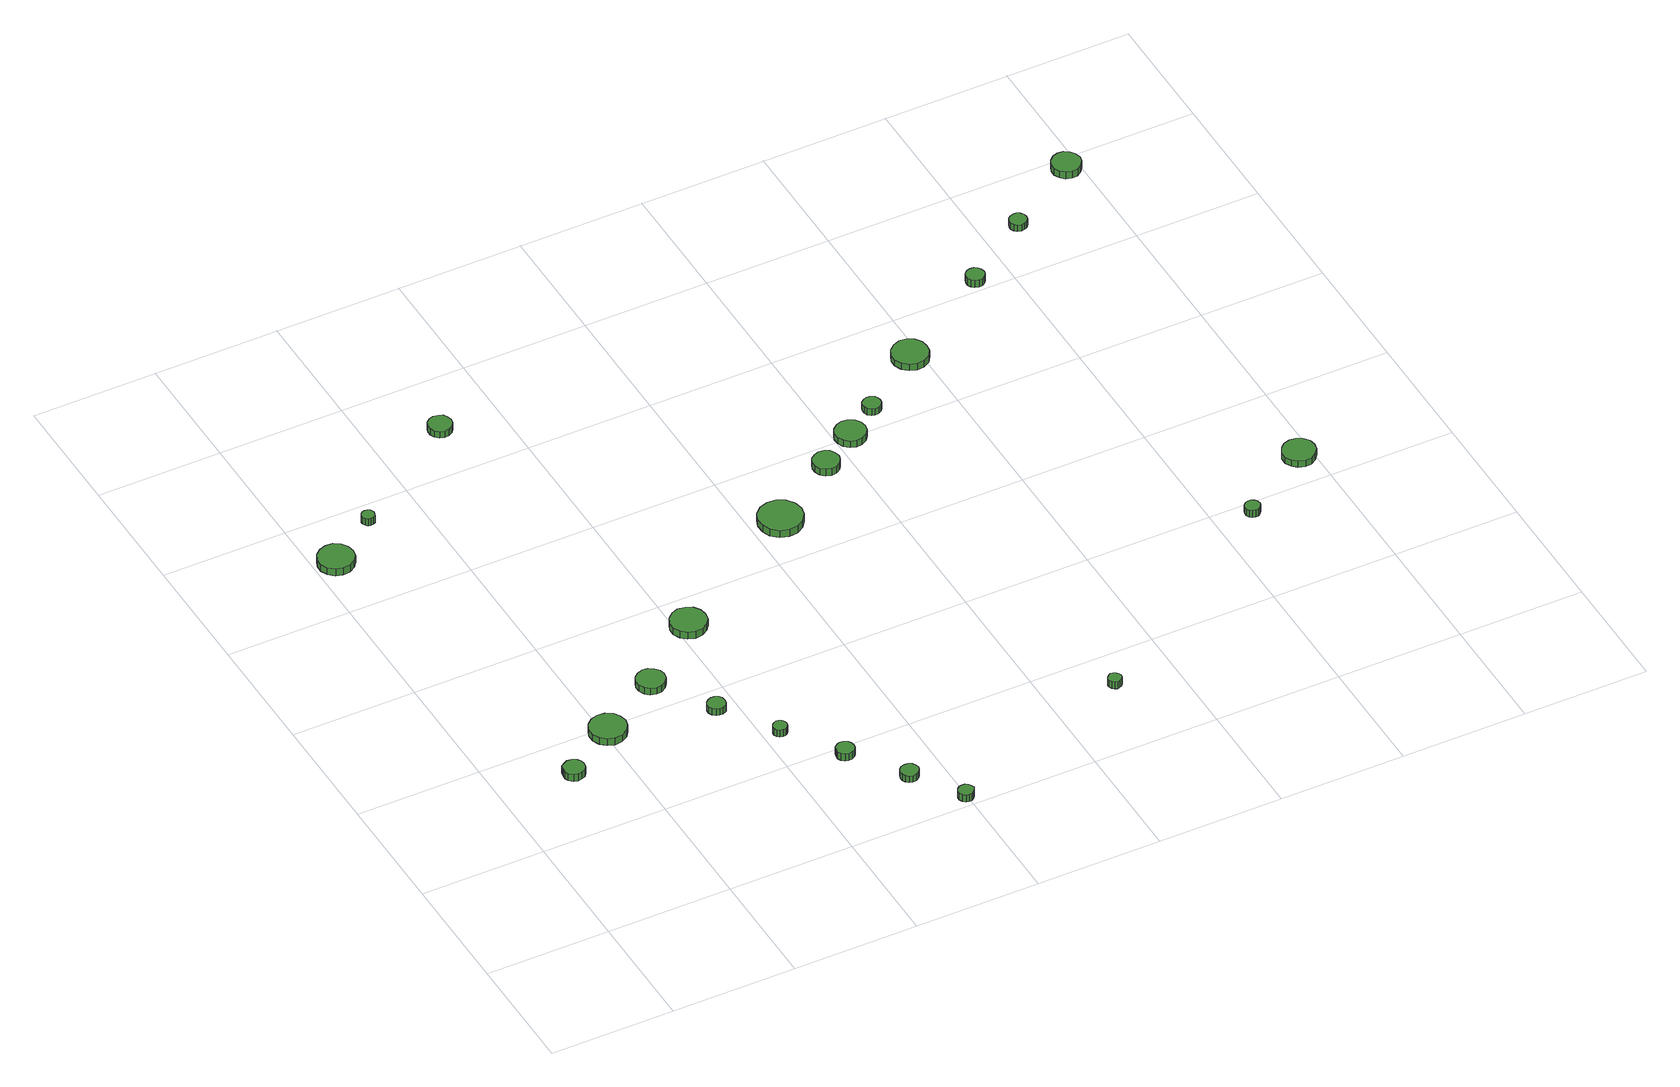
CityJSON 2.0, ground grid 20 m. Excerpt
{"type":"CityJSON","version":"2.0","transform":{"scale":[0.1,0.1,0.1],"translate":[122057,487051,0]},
"CityObjects":{
"tree1":{"type":"SolitaryVegetationObject","attributes":{"function":"something"},"geometry":[{"type":"MultiSurface","lod":"1","boundaries":[[[0,1,2,3,4,5,6,7,8,9,10,11,12,13,14]],[[15,16,17,18,19,20,21,22,23,24,25,26,27,28,29]],[[0,29,28,1]],[[1,28,27,2]],[[2,27,26,3]],[[3,26,25,4]],[[4,25,24,5]],[[5,24,23,6]],[[6,23,22,7]],[[7,22,21,8]],[[8,21,20,9]],[[9,20,19,10]],[[10,19,18,11]],[[11,18,17,12]],[[12,17,16,13]],[[13,16,15,14]],[[14,15,29,0]]]}]},
"tree2":{"type":"SolitaryVegetationObject","attributes":{"function":"something"},"geometry":[{"type":"MultiSurface","lod":"1","boundaries":[[[30,31,32,33,34,35,36,37,38,39,40,41,42,43,44]],[[45,46,47,48,49,50,51,52,53,54,55,56,57,58,59]],[[30,59,58,31]],[[31,58,57,32]],[[32,57,56,33]],[[33,56,55,34]],[[34,55,54,35]],[[35,54,53,36]],[[36,53,52,37]],[[37,52,51,38]],[[38,51,50,39]],[[39,50,49,40]],[[40,49,48,41]],[[41,48,47,42]],[[42,47,46,43]],[[43,46,45,44]],[[44,45,59,30]]]}]},
"tree3":{"type":"SolitaryVegetationObject","attributes":{"function":"something"},"geometry":[{"type":"MultiSurface","lod":"1","boundaries":[[[60,61,62,63,64,65,66,67,68,69,70,71,72,73,74]],[[75,76,77,78,79,80,81,82,83,84,85,86,87,88,89]],[[60,89,88,61]],[[61,88,87,62]],[[62,87,86,63]],[[63,86,85,64]],[[64,85,84,65]],[[65,84,83,66]],[[66,83,82,67]],[[67,82,81,68]],[[68,81,80,69]],[[69,80,79,70]],[[70,79,78,71]],[[71,78,77,72]],[[72,77,76,73]],[[73,76,75,74]],[[74,75,89,60]]]}]},
"tree4":{"type":"SolitaryVegetationObject","attributes":{"function":"something"},"geometry":[{"type":"MultiSurface","lod":"1","boundaries":[[[90,91,92,93,94,95,96,97,98,99,100,101,102,103,104]],[[105,106,107,108,109,110,111,112,113,114,115,116,117,118,119]],[[90,119,118,91]],[[91,118,117,92]],[[92,117,116,93]],[[93,116,115,94]],[[94,115,114,95]],[[95,114,113,96]],[[96,113,112,97]],[[97,112,111,98]],[[98,111,110,99]],[[99,110,109,100]],[[100,109,108,101]],[[101,108,107,102]],[[102,107,106,103]],[[103,106,105,104]],[[104,105,119,90]]]}]},
"tree5":{"type":"SolitaryVegetationObject","attributes":{"function":"something"},"geometry":[{"type":"MultiSurface","lod":"1","boundaries":[[[120,121,122,123,124,125,126,127,128,129,130,131,132,133,134]],[[135,136,137,138,139,140,141,142,143,144,145,146,147,148,149]],[[120,149,148,121]],[[121,148,147,122]],[[122,147,146,123]],[[123,146,145,124]],[[124,145,144,125]],[[125,144,143,126]],[[126,143,142,127]],[[127,142,141,128]],[[128,141,140,129]],[[129,140,139,130]],[[130,139,138,131]],[[131,138,137,132]],[[132,137,136,133]],[[133,136,135,134]],[[134,135,149,120]]]}]},
"tree6":{"type":"SolitaryVegetationObject","attributes":{"function":"something"},"geometry":[{"type":"MultiSurface","lod":"1","boundaries":[[[150,151,152,153,154,155,156,157,158,159,160,161,162,163,164]],[[165,166,167,168,169,170,171,172,173,174,175,176,177,178,179]],[[150,179,178,151]],[[151,178,177,152]],[[152,177,176,153]],[[153,176,175,154]],[[154,175,174,155]],[[155,174,173,156]],[[156,173,172,157]],[[157,172,171,158]],[[158,171,170,159]],[[159,170,169,160]],[[160,169,168,161]],[[161,168,167,162]],[[162,167,166,163]],[[163,166,165,164]],[[164,165,179,150]]]}]},
"tree7":{"type":"SolitaryVegetationObject","attributes":{"function":"something"},"geometry":[{"type":"MultiSurface","lod":"1","boundaries":[[[180,181,182,183,184,185,186,187,188,189,190,191,192,193,194]],[[195,196,197,198,199,200,201,202,203,204,205,206,207,208,209]],[[180,209,208,181]],[[181,208,207,182]],[[182,207,206,183]],[[183,206,205,184]],[[184,205,204,185]],[[185,204,203,186]],[[186,203,202,187]],[[187,202,201,188]],[[188,201,200,189]],[[189,200,199,190]],[[190,199,198,191]],[[191,198,197,192]],[[192,197,196,193]],[[193,196,195,194]],[[194,195,209,180]]]}]},
"tree8":{"type":"SolitaryVegetationObject","attributes":{"function":"something"},"geometry":[{"type":"MultiSurface","lod":"1","boundaries":[[[210,211,212,213,214,215,216,217,218,219,220,221,222,223,224]],[[225,226,227,228,229,230,231,232,233,234,235,236,237,238,239]],[[210,239,238,211]],[[211,238,237,212]],[[212,237,236,213]],[[213,236,235,214]],[[214,235,234,215]],[[215,234,233,216]],[[216,233,232,217]],[[217,232,231,218]],[[218,231,230,219]],[[219,230,229,220]],[[220,229,228,221]],[[221,228,227,222]],[[222,227,226,223]],[[223,226,225,224]],[[224,225,239,210]]]}]},
"tree9":{"type":"SolitaryVegetationObject","attributes":{"function":"something"},"geometry":[{"type":"MultiSurface","lod":"1","boundaries":[[[240,241,242,243,244,245,246,247,248,249,250,251,252,253,254]],[[255,256,257,258,259,260,261,262,263,264,265,266,267,268,269]],[[240,269,268,241]],[[241,268,267,242]],[[242,267,266,243]],[[243,266,265,244]],[[244,265,264,245]],[[245,264,263,246]],[[246,263,262,247]],[[247,262,261,248]],[[248,261,260,249]],[[249,260,259,250]],[[250,259,258,251]],[[251,258,257,252]],[[252,257,256,253]],[[253,256,255,254]],[[254,255,269,240]]]}]},
"tree10":{"type":"SolitaryVegetationObject","attributes":{"function":"something"},"geometry":[{"type":"MultiSurface","lod":"1","boundaries":[[[270,271,272,273,274,275,276,277,278,279,280,281,282,283,284]],[[285,286,287,288,289,290,291,292,293,294,295,296,297,298,299]],[[270,299,298,271]],[[271,298,297,272]],[[272,297,296,273]],[[273,296,295,274]],[[274,295,294,275]],[[275,294,293,276]],[[276,293,292,277]],[[277,292,291,278]],[[278,291,290,279]],[[279,290,289,280]],[[280,289,288,281]],[[281,288,287,282]],[[282,287,286,283]],[[283,286,285,284]],[[284,285,299,270]]]}]},
"tree11":{"type":"SolitaryVegetationObject","attributes":{"function":"something"},"geometry":[{"type":"MultiSurface","lod":"1","boundaries":[[[300,301,302,303,304,305,306,307,308,309,310,311,312,313,314]],[[315,316,317,318,319,320,321,322,323,324,325,326,327,328,329]],[[300,329,328,301]],[[301,328,327,302]],[[302,327,326,303]],[[303,326,325,304]],[[304,325,324,305]],[[305,324,323,306]],[[306,323,322,307]],[[307,322,321,308]],[[308,321,320,309]],[[309,320,319,310]],[[310,319,318,311]],[[311,318,317,312]],[[312,317,316,313]],[[313,316,315,314]],[[314,315,329,300]]]}]},
"tree12":{"type":"SolitaryVegetationObject","attributes":{"function":"something"},"geometry":[{"type":"MultiSurface","lod":"1","boundaries":[[[330,331,332,333,334,335,336,337,338,339,340,341,342,343,344]],[[345,346,347,348,349,350,351,352,353,354,355,356,357,358,359]],[[330,359,358,331]],[[331,358,357,332]],[[332,357,356,333]],[[333,356,355,334]],[[334,355,354,335]],[[335,354,353,336]],[[336,353,352,337]],[[337,352,351,338]],[[338,351,350,339]],[[339,350,349,340]],[[340,349,348,341]],[[341,348,347,342]],[[342,347,346,343]],[[343,346,345,344]],[[344,345,359,330]]]}]},
"tree13":{"type":"SolitaryVegetationObject","attributes":{"function":"something"},"geometry":[{"type":"MultiSurface","lod":"1","boundaries":[[[360,361,362,363,364,365,366,367,368,369,370,371,372,373,374]],[[375,376,377,378,379,380,381,382,383,384,385,386,387,388,389]],[[360,389,388,361]],[[361,388,387,362]],[[362,387,386,363]],[[363,386,385,364]],[[364,385,384,365]],[[365,384,383,366]],[[366,383,382,367]],[[367,382,381,368]],[[368,381,380,369]],[[369,380,379,370]],[[370,379,378,371]],[[371,378,377,372]],[[372,377,376,373]],[[373,376,375,374]],[[374,375,389,360]]]}]},
"tree14":{"type":"SolitaryVegetationObject","attributes":{"function":"something"},"geometry":[{"type":"MultiSurface","lod":"1","boundaries":[[[390,391,392,393,394,395,396,397,398,399,400,401,402,403,404]],[[405,406,407,408,409,410,411,412,413,414,415,416,417,418,419]],[[390,419,418,391]],[[391,418,417,392]],[[392,417,416,393]],[[393,416,415,394]],[[394,415,414,395]],[[395,414,413,396]],[[396,413,412,397]],[[397,412,411,398]],[[398,411,410,399]],[[399,410,409,400]],[[400,409,408,401]],[[401,408,407,402]],[[402,407,406,403]],[[403,406,405,404]],[[404,405,419,390]]]}]},
"tree15":{"type":"SolitaryVegetationObject","attributes":{"function":"something"},"geometry":[{"type":"MultiSurface","lod":"1","boundaries":[[[420,421,422,423,424,425,426,427,428,429,430,431,432,433,434]],[[435,436,437,438,439,440,441,442,443,444,445,446,447,448,449]],[[420,449,448,421]],[[421,448,447,422]],[[422,447,446,423]],[[423,446,445,424]],[[424,445,444,425]],[[425,444,443,426]],[[426,443,442,427]],[[427,442,441,428]],[[428,441,440,429]],[[429,440,439,430]],[[430,439,438,431]],[[431,438,437,432]],[[432,437,436,433]],[[433,436,435,434]],[[434,435,449,420]]]}]},
"tree16":{"type":"SolitaryVegetationObject","attributes":{"function":"something"},"geometry":[{"type":"MultiSurface","lod":"1","boundaries":[[[450,451,452,453,454,455,456,457,458,459,460,461,462,463,464]],[[465,466,467,468,469,470,471,472,473,474,475,476,477,478,479]],[[450,479,478,451]],[[451,478,477,452]],[[452,477,476,453]],[[453,476,475,454]],[[454,475,474,455]],[[455,474,473,456]],[[456,473,472,457]],[[457,472,471,458]],[[458,471,470,459]],[[459,470,469,460]],[[460,469,468,461]],[[461,468,467,462]],[[462,467,466,463]],[[463,466,465,464]],[[464,465,479,450]]]}]},
"tree17":{"type":"SolitaryVegetationObject","attributes":{"function":"something"},"geometry":[{"type":"MultiSurface","lod":"1","boundaries":[[[480,481,482,483,484,485,486,487,488,489,490,491,492,493,494]],[[495,496,497,498,499,500,501,502,503,504,505,506,507,508,509]],[[480,509,508,481]],[[481,508,507,482]],[[482,507,506,483]],[[483,506,505,484]],[[484,505,504,485]],[[485,504,503,486]],[[486,503,502,487]],[[487,502,501,488]],[[488,501,500,489]],[[489,500,499,490]],[[490,499,498,491]],[[491,498,497,492]],[[492,497,496,493]],[[493,496,495,494]],[[494,495,509,480]]]}]},
"tree18":{"type":"SolitaryVegetationObject","attributes":{"function":"something"},"geometry":[{"type":"MultiSurface","lod":"1","boundaries":[[[510,511,512,513,514,515,516,517,518,519,520,521,522,523,524]],[[525,526,527,528,529,530,531,532,533,534,535,536,537,538,539]],[[510,539,538,511]],[[511,538,537,512]],[[512,537,536,513]],[[513,536,535,514]],[[514,535,534,515]],[[515,534,533,516]],[[516,533,532,517]],[[517,532,531,518]],[[518,531,530,519]],[[519,530,529,520]],[[520,529,528,521]],[[521,528,527,522]],[[522,527,526,523]],[[523,526,525,524]],[[524,525,539,510]]]}]},
"tree19":{"type":"SolitaryVegetationObject","attributes":{"function":"something"},"geometry":[{"type":"MultiSurface","lod":"1","boundaries":[[[540,541,542,543,544,545,546,547,548,549,550,551,552,553,554]],[[555,556,557,558,559,560,561,562,563,564,565,566,567,568,569]],[[540,569,568,541]],[[541,568,567,542]],[[542,567,566,543]],[[543,566,565,544]],[[544,565,564,545]],[[545,564,563,546]],[[546,563,562,547]],[[547,562,561,548]],[[548,561,560,549]],[[549,560,559,550]],[[550,559,558,551]],[[551,558,557,552]],[[552,557,556,553]],[[553,556,555,554]],[[554,555,569,540]]]}]},
"tree20":{"type":"SolitaryVegetationObject","attributes":{"function":"something"},"geometry":[{"type":"MultiSurface","lod":"1","boundaries":[[[570,571,572,573,574,575,576,577,578,579,580,581,582,583,584]],[[585,586,587,588,589,590,591,592,593,594,595,596,597,598,599]],[[570,599,598,571]],[[571,598,597,572]],[[572,597,596,573]],[[573,596,595,574]],[[574,595,594,575]],[[575,594,593,576]],[[576,593,592,577]],[[577,592,591,578]],[[578,591,590,579]],[[579,590,589,580]],[[580,589,588,581]],[[581,588,587,582]],[[582,587,586,583]],[[583,586,585,584]],[[584,585,599,570]]]}]},
"tree21":{"type":"SolitaryVegetationObject","attributes":{"function":"something"},"geometry":[{"type":"MultiSurface","lod":"1","boundaries":[[[600,601,602,603,604,605,606,607,608,609,610,611,612,613,614]],[[615,616,617,618,619,620,621,622,623,624,625,626,627,628,629]],[[600,629,628,601]],[[601,628,627,602]],[[602,627,626,603]],[[603,626,625,604]],[[604,625,624,605]],[[605,624,623,606]],[[606,623,622,607]],[[607,622,621,608]],[[608,621,620,609]],[[609,620,619,610]],[[610,619,618,611]],[[611,618,617,612]],[[612,617,616,613]],[[613,616,615,614]],[[614,615,629,600]]]}]},
"tree22":{"type":"SolitaryVegetationObject","attributes":{"function":"something"},"geometry":[{"type":"MultiSurface","lod":"1","boundaries":[[[630,631,632,633,634,635,636,637,638,639,640,641,642,643,644]],[[645,646,647,648,649,650,651,652,653,654,655,656,657,658,659]],[[630,659,658,631]],[[631,658,657,632]],[[632,657,656,633]],[[633,656,655,634]],[[634,655,654,635]],[[635,654,653,636]],[[636,653,652,637]],[[637,652,651,638]],[[638,651,650,639]],[[639,650,649,640]],[[640,649,648,641]],[[641,648,647,642]],[[642,647,646,643]],[[643,646,645,644]],[[644,645,659,630]]]}]},
"tree23":{"type":"SolitaryVegetationObject","attributes":{"function":"something"},"geometry":[{"type":"MultiSurface","lod":"1","boundaries":[[[660,661,662,663,664,665,666,667,668,669,670,671,672,673,674]],[[675,676,677,678,679,680,681,682,683,684,685,686,687,688,689]],[[660,689,688,661]],[[661,688,687,662]],[[662,687,686,663]],[[663,686,685,664]],[[664,685,684,665]],[[665,684,683,666]],[[666,683,682,667]],[[667,682,681,668]],[[668,681,680,669]],[[669,680,679,670]],[[670,679,678,671]],[[671,678,677,672]],[[672,677,676,673]],[[673,676,675,674]],[[674,675,689,660]]]}]}
},
"vertices":[
[136,331,15],[135,338,15],[131,343,15],[124,347,15],[117,348,15],[111,345,15],[105,341,15],[103,334,15],[103,327,15],[105,321,15],[111,316,15],[117,314,15],[124,315,15],[131,318,15],[135,324,15],[135,324,2],[131,318,2],[124,315,2],[117,314,2],[111,316,2],[105,321,2],[103,327,2],[103,334,2],[105,341,2],[111,345,2],[117,348,2],[124,347,2],[131,343,2],[135,338,2],[136,331,2],
[59,900,20],[57,911,20],[50,921,20],[40,927,20],[28,928,20],[17,924,20],[8,916,20],[3,906,20],[3,894,20],[8,883,20],[17,875,20],[28,872,20],[40,873,20],[50,879,20],[57,888,20],[57,888,7],[50,879,7],[40,873,7],[28,872,7],[17,875,7],[8,883,7],[3,894,7],[3,906,7],[8,916,7],[17,924,7],[28,928,7],[40,927,7],[50,921,7],[57,911,7],[59,900,7],
[234,387,16],[231,398,16],[225,408,16],[214,414,16],[202,415,16],[191,412,16],[182,404,16],[177,393,16],[177,381,16],[182,370,16],[191,362,16],[202,358,16],[214,360,16],[225,366,16],[231,375,16],[231,375,3],[225,366,3],[214,360,3],[202,358,3],[191,362,3],[182,370,3],[177,381,3],[177,393,3],[182,404,3],[191,412,3],[202,415,3],[214,414,3],[225,408,3],[231,398,3],[234,387,3],
[128,964,16],[127,968,16],[125,971,16],[121,973,16],[117,974,16],[113,973,16],[110,970,16],[108,966,16],[108,962,16],[110,958,16],[113,955,16],[117,954,16],[121,954,16],[125,956,16],[127,960,16],[127,960,3],[125,956,3],[121,954,3],[117,954,3],[113,955,3],[110,958,3],[108,962,3],[108,966,3],[110,970,3],[113,973,3],[117,974,3],[121,973,3],[125,971,3],[127,968,3],[128,964,3],
[332,451,16],[330,460,16],[324,467,16],[316,472,16],[307,473,16],[298,470,16],[291,464,16],[287,455,16],[287,446,16],[291,437,16],[298,431,16],[307,428,16],[316,429,16],[324,434,16],[330,442,16],[330,442,4],[324,434,4],[316,429,4],[307,428,4],[298,431,4],[291,437,4],[287,446,4],[287,455,4],[291,464,4],[298,470,4],[307,473,4],[316,472,4],[324,467,4],[330,460,4],[332,451,4],
[382,358,16],[381,364,16],[378,369,16],[372,372,16],[366,372,16],[361,370,16],[356,366,16],[354,361,16],[354,355,16],[356,350,16],[361,346,16],[366,344,16],[372,344,16],[378,347,16],[381,352,16],[381,352,4],[378,347,4],[372,344,4],[366,344,4],[361,346,4],[356,350,4],[354,355,4],[354,361,4],[356,366,4],[361,370,4],[366,372,4],[372,372,4],[378,369,4],[381,364,4],[382,358,4],
[437,270,17],[436,274,17],[433,278,17],[429,280,17],[425,281,17],[420,279,17],[417,276,17],[415,272,17],[415,267,17],[417,263,17],[420,260,17],[425,259,17],[429,259,17],[433,261,17],[436,265,17],[436,265,4],[433,261,4],[429,259,4],[425,259,4],[420,260,4],[417,263,4],[415,267,4],[415,272,4],[417,276,4],[420,279,4],[425,281,4],[429,280,4],[433,278,4],[436,274,4],[437,270,4],
[500,181,17],[499,187,17],[496,192,17],[490,195,17],[484,196,17],[479,194,17],[474,190,17],[472,184,17],[472,178,17],[474,173,17],[479,169,17],[484,167,17],[490,168,17],[496,171,17],[499,176,17],[499,176,4],[496,171,4],[490,168,4],[484,167,4],[479,169,4],[474,173,4],[472,178,4],[472,184,4],[474,190,4],[479,194,4],[484,196,4],[490,195,4],[496,192,4],[499,187,4],[500,181,4],
[560,94,17],[558,100,17],[555,105,17],[550,108,17],[544,108,17],[538,107,17],[534,103,17],[531,97,17],[531,91,17],[534,86,17],[538,82,17],[544,80,17],[550,81,17],[555,84,17],[558,88,17],[558,88,5],[555,84,5],[550,81,5],[544,80,5],[538,82,5],[534,86,5],[531,91,5],[531,97,5],[534,103,5],[538,107,5],[544,108,5],[550,108,5],[555,105,5],[558,100,5],[560,94,5],
[444,535,21],[442,546,21],[435,556,21],[425,561,21],[413,563,21],[402,559,21],[393,551,21],[388,540,21],[388,529,21],[393,518,21],[402,510,21],[413,506,21],[425,508,21],[435,514,21],[442,523,21],[442,523,8],[435,514,8],[425,508,8],[413,506,8],[402,510,8],[393,518,8],[388,529,8],[388,540,8],[393,551,8],[402,559,8],[413,563,8],[425,561,8],[435,556,8],[442,546,8],[444,535,8],
[610,17,17],[608,22,17],[605,26,17],[601,29,17],[596,29,17],[591,28,17],[587,24,17],[585,20,17],[585,15,17],[587,10,17],[591,6,17],[596,5,17],[601,5,17],[605,8,17],[608,12,17],[608,12,4],[605,8,4],[601,5,4],[596,5,4],[591,6,4],[587,10,4],[585,15,4],[585,20,4],[587,24,4],[591,28,4],[596,29,4],[601,29,4],[605,26,4],[608,22,4],[610,17,4],
[323,1092,17],[321,1099,17],[317,1106,17],[310,1109,17],[302,1110,17],[295,1108,17],[289,1103,17],[286,1096,17],[286,1088,17],[289,1081,17],[295,1075,17],[302,1073,17],[310,1074,17],[317,1078,17],[321,1084,17],[321,1084,5],[317,1078,5],[310,1074,5],[302,1073,5],[295,1075,5],[289,1081,5],[286,1088,5],[286,1096,5],[289,1103,5],[295,1108,5],[302,1110,5],[310,1109,5],[317,1106,5],[321,1099,5],[323,1092,5],
[680,681,16],[677,695,16],[668,707,16],[656,714,16],[642,715,16],[628,711,16],[617,701,16],[612,688,16],[612,674,16],[617,661,16],[628,651,16],[642,647,16],[656,648,16],[668,655,16],[677,667,16],[677,667,3],[668,655,3],[656,648,3],[642,647,3],[628,651,3],[617,661,3],[612,674,3],[612,688,3],[617,701,3],[628,711,3],[642,715,3],[656,714,3],[668,707,3],[677,695,3],[680,681,3],
[914,133,19],[913,137,19],[910,141,19],[906,143,19],[902,144,19],[898,142,19],[895,139,19],[893,135,19],[893,131,19],[895,127,19],[898,124,19],[902,122,19],[906,123,19],[910,125,19],[913,129,19],[913,129,6],[910,125,6],[906,123,6],[902,122,6],[898,124,6],[895,127,6],[893,131,6],[893,135,6],[895,139,6],[898,142,6],[902,144,6],[906,143,6],[910,141,6],[913,137,6],[914,133,6],
[783,759,15],[781,768,15],[776,775,15],[769,779,15],[760,780,15],[752,777,15],[745,772,15],[742,764,15],[742,755,15],[745,747,15],[752,741,15],[760,738,15],[769,739,15],[776,744,15],[781,751,15],[781,751,2],[776,744,2],[769,739,2],[760,738,2],[752,741,2],[745,747,2],[742,755,2],[742,764,2],[745,772,2],[752,777,2],[760,780,2],[769,779,2],[776,775,2],[781,768,2],[783,759,2],
[848,800,15],[846,810,15],[840,818,15],[831,823,15],[821,824,15],[812,821,15],[804,814,15],[800,805,15],[800,795,15],[804,786,15],[812,779,15],[821,776,15],[831,777,15],[840,782,15],[846,790,15],[846,790,3],[840,782,3],[831,777,3],[821,776,3],[812,779,3],[804,786,3],[800,795,3],[800,805,3],[804,814,3],[812,821,3],[821,824,3],[831,823,3],[840,818,3],[846,810,3],[848,800,3],
[894,840,15],[893,845,15],[890,850,15],[884,853,15],[878,854,15],[873,852,15],[868,848,15],[866,843,15],[866,837,15],[868,831,15],[873,827,15],[878,825,15],[884,826,15],[890,829,15],[893,834,15],[893,834,3],[890,829,3],[884,826,3],[878,825,3],[873,827,3],[868,831,3],[866,837,3],[866,843,3],[868,848,3],[873,852,3],[878,854,3],[884,853,3],[890,850,3],[893,845,3],[894,840,3],
[1010,914,15],[1008,925,15],[1001,935,15],[991,941,15],[979,942,15],[968,938,15],[959,930,15],[954,919,15],[954,908,15],[959,897,15],[968,889,15],[979,885,15],[991,886,15],[1001,892,15],[1008,902,15],[1008,902,3],[1001,892,3],[991,886,3],[979,885,3],[968,889,3],[959,897,3],[954,908,3],[954,919,3],[959,930,3],[968,938,3],[979,942,3],[991,941,3],[1001,935,3],[1008,925,3],[1010,914,3],
[1271,375,19],[1270,380,19],[1267,384,19],[1263,387,19],[1258,387,19],[1253,386,19],[1249,382,19],[1247,378,19],[1247,373,19],[1249,368,19],[1253,365,19],[1258,364,19],[1263,364,19],[1267,367,19],[1270,371,19],[1270,371,6],[1267,367,6],[1263,364,6],[1258,364,6],[1253,365,6],[1249,368,6],[1247,373,6],[1247,378,6],[1249,382,6],[1253,386,6],[1258,387,6],[1263,387,6],[1267,384,6],[1270,380,6],[1271,375,6],
[1161,1020,15],[1159,1026,15],[1156,1031,15],[1151,1034,15],[1145,1035,15],[1139,1033,15],[1134,1029,15],[1132,1023,15],[1132,1017,15],[1134,1012,15],[1139,1008,15],[1145,1006,15],[1151,1006,15],[1156,1010,15],[1159,1014,15],[1159,1014,2],[1156,1010,2],[1151,1006,2],[1145,1006,2],[1139,1008,2],[1134,1012,2],[1132,1017,2],[1132,1023,2],[1134,1029,2],[1139,1033,2],[1145,1035,2],[1151,1034,2],[1156,1031,2],[1159,1026,2],[1161,1020,2],
[1403,455,17],[1401,465,17],[1394,474,17],[1385,479,17],[1375,480,17],[1364,477,17],[1357,470,17],[1352,460,17],[1352,449,17],[1357,440,17],[1364,433,17],[1375,429,17],[1385,430,17],[1394,436,17],[1401,444,17],[1401,444,5],[1394,436,5],[1385,430,5],[1375,429,5],[1364,433,5],[1357,440,5],[1352,449,5],[1352,460,5],[1357,470,5],[1364,477,5],[1375,480,5],[1385,479,5],[1394,474,5],[1401,465,5],[1403,455,5],
[1272,1099,15],[1271,1104,15],[1267,1109,15],[1262,1112,15],[1257,1112,15],[1251,1110,15],[1247,1107,15],[1245,1101,15],[1245,1096,15],[1247,1091,15],[1251,1087,15],[1257,1085,15],[1262,1086,15],[1267,1088,15],[1271,1093,15],[1271,1093,3],[1267,1088,3],[1262,1086,3],[1257,1085,3],[1251,1087,3],[1247,1091,3],[1245,1096,3],[1245,1101,3],[1247,1107,3],[1251,1110,3],[1257,1112,3],[1262,1112,3],[1267,1109,3],[1271,1104,3],[1272,1099,3],
[1403,1179,14],[1401,1188,14],[1395,1196,14],[1387,1201,14],[1378,1202,14],[1369,1199,14],[1362,1192,14],[1358,1184,14],[1358,1174,14],[1362,1166,14],[1369,1159,14],[1378,1156,14],[1387,1157,14],[1395,1162,14],[1401,1170,14],[1401,1170,1],[1395,1162,1],[1387,1157,1],[1378,1156,1],[1369,1159,1],[1362,1166,1],[1358,1174,1],[1358,1184,1],[1362,1192,1],[1369,1199,1],[1378,1202,1],[1387,1201,1],[1395,1196,1],[1401,1188,1],[1403,1179,1]
]}
